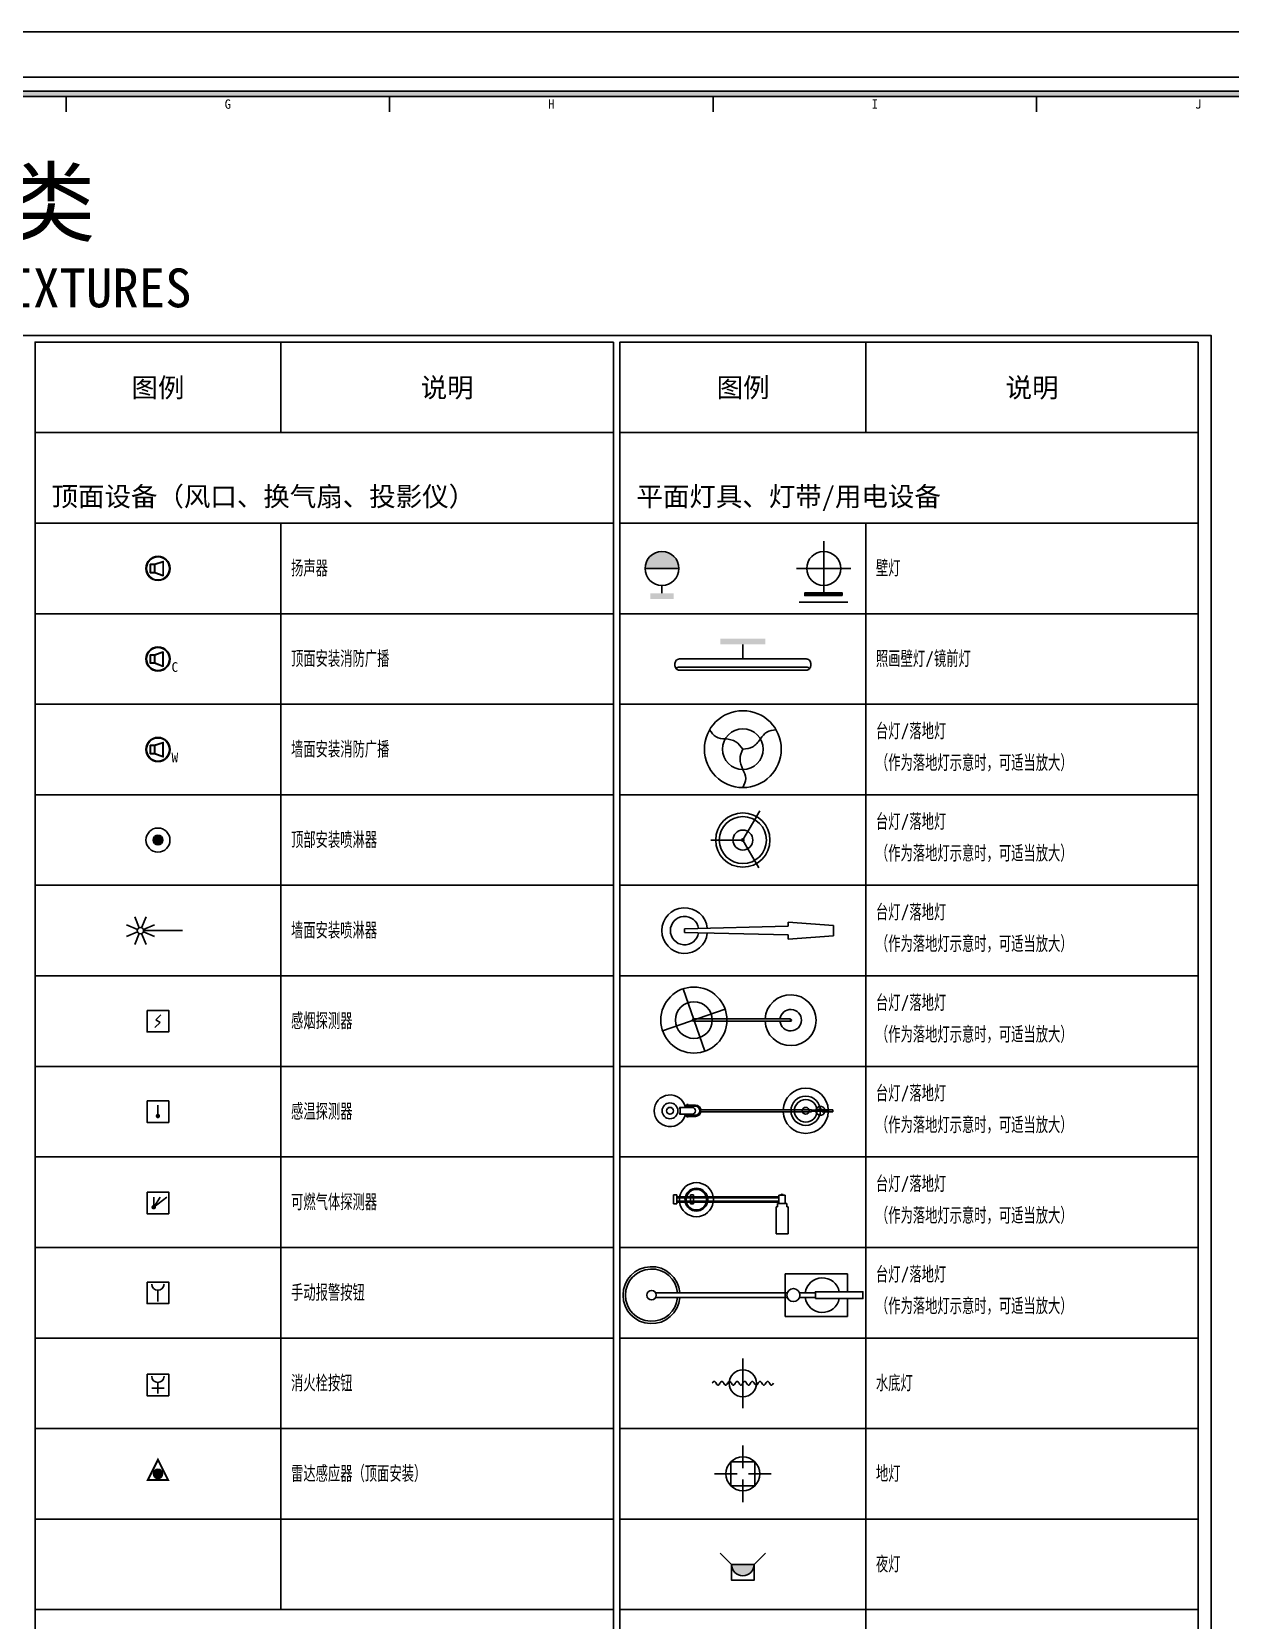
# Model space of a CAD drawing. Header units: millimetres. Extents: x -133666 to 880576, y -269375 to 86941.
# Drawn here: x -102154 to -101968.7, y -112336.5 to -112090.9 of the extents above; entities that cross this region are included whole.
import ezdxf
from ezdxf.enums import TextEntityAlignment as Align

# ---------------------------------------------------------------- set-up
doc = ezdxf.new("R2010")
doc.units = ezdxf.units.MM
doc.header["$LTSCALE"] = 1000
doc.layers.get('0').update_dxf_attribs({"linetype": 'CONTINUOUS'})
for name, color, linetype in [('C-顶面设备（喷淋、烟感、报警）', 7, 'CONTINUOUS'), ('P-平面用电设备', 22, 'CONTINUOUS'), ('P-平面设备(顶面显示)', 22, 'CONTINUOUS'), ('W-图框', 251, 'CONTINUOUS'), ('W-文字', 35, 'CONTINUOUS')]:
    doc.layers.add(name, color=color, linetype=linetype)
doc.styles.add('A2图框$0$ZZ', font='simhei.ttf')
doc.styles.add('WORD-1', font='tssdeng.shx', dxfattribs={"width": 0.7, "bigfont": 'tssdchn.shx'})
doc.styles.add('WORD-2', font='simhei.ttf')
doc.styles.add('WORD-3', font='')
doc.styles.get('WORD-3').set_extended_font_data('SimSun')

# ---------------------------------------------------------------- blocks, each defined once
blk = doc.blocks.new('摇臂台灯')
blk.add_wipeout([(0, 8.5), (458.3, 18.9), (459.7, 37.4), (658.3, 22.5), (661.7, -22.2), (458.3, -37.5), (458.7, -18.9), (0, -8.5), (-0.4, 8.5)])
at = {"ltscale": 3}
for p, q in [((658.3, 22.5), (458.3, 37.5)), ((458.3, 37.5), (458.3, 18.9)), ((658.3, -22.5), (658.3, 22.5)), ((458.3, -18.9), (458.3, -37.5)), ((458.3, -37.5), (658.3, -22.5))]:
    blk.add_line(p, q, dxfattribs=at)
at = {"color": 250}
blk.add_wipeout([(70.8, -71.8), (75.2, -67.2), (79.3, -62.3), (83, -57.2), (86.5, -51.9), (89.6, -46.4), (92.3, -40.7), (94.7, -34.8), (96.7, -28.8), (98.3, -22.6), (99.5, -16.4), (100.3, -10.2), (100.8, -3.8), (100.8, 2.5), (100.5, 8.8), (99.7, 15.1), (98.6, 21.4), (97, 27.5), (95.1, 33.5), (92.8, 39.4), (90.2, 45.2), (87.1, 50.8), (83.8, 56.1), (80.1, 61.3), (76.1, 66.2), (71.8, 70.8), (67.2, 75.2), (62.3, 79.3), (57.2, 83), (51.9, 86.5), (46.4, 89.6), (40.7, 92.3), (34.8, 94.7), (28.8, 96.7), (22.6, 98.3), (16.4, 99.5), (10.2, 100.3), (3.8, 100.8), (-2.5, 100.8), (-8.8, 100.5), (-15.1, 99.7), (-21.4, 98.6), (-27.5, 97), (-33.5, 95.1), (-39.4, 92.8), (-45.2, 90.2), (-50.8, 87.1), (-56.1, 83.8), (-61.3, 80.1), (-66.2, 76.1), (-70.8, 71.8), (-75.2, 67.2), (-79.3, 62.3), (-83, 57.2), (-86.5, 51.9), (-89.6, 46.4), (-92.3, 40.7), (-94.7, 34.8), (-96.7, 28.8), (-98.3, 22.6), (-99.5, 16.4), (-100.3, 10.2), (-100.8, 3.8), (-100.8, -2.5), (-100.5, -8.8), (-99.7, -15.1), (-98.6, -21.4), (-97, -27.5), (-95.1, -33.5), (-92.8, -39.4), (-90.2, -45.2), (-87.1, -50.8), (-83.8, -56.1), (-80.1, -61.3), (-76.1, -66.2), (-71.8, -70.8), (-67.2, -75.2), (-62.3, -79.3), (-57.2, -83), (-51.9, -86.5), (-46.4, -89.6), (-40.7, -92.3), (-34.8, -94.7), (-28.8, -96.7), (-22.6, -98.3), (-16.4, -99.5), (-10.2, -100.3), (-3.8, -100.8), (2.5, -100.8), (8.8, -100.5), (15.1, -99.7), (21.4, -98.6), (27.5, -97), (33.5, -95.1), (39.4, -92.8), (45.2, -90.2), (50.8, -87.1), (56.1, -83.8), (61.3, -80.1), (66.2, -76.1)], dxfattribs=at)
at = {"ltscale": 3}
for p, q in [((458.3, 18.9), (0, 8.5)), ((0, -8.5), (458.3, -18.9))]:
    blk.add_line(p, q, dxfattribs=at)
blk.add_line((0, -8.5), (0, 8.5))
blk.add_arc((0, 0), 100.8, 6.13348, 353.86652, dxfattribs=at)
at = {"color": 251, "ltscale": 3}
blk.add_arc((0, 0), 62.9, 9.06115, 350.93885, dxfattribs=at)
blk = doc.blocks.new('台灯 落地灯')
at = {"color": 250}
blk.add_wipeout([(84.3, -85.4), (89.5, -80), (94.4, -74.2), (98.8, -68.1), (102.9, -61.8), (106.6, -55.2), (109.9, -48.4), (112.7, -41.4), (115.1, -34.2), (117, -27), (118.4, -19.6), (119.4, -12.1), (120, -4.6), (120, 3), (119.6, 10.5), (118.7, 18), (117.3, 25.4), (115.5, 32.7), (113.2, 39.9), (110.5, 47), (107.3, 53.8), (103.7, 60.4), (99.7, 66.8), (95.3, 73), (90.6, 78.8), (85.4, 84.3), (80, 89.5), (74.2, 94.4), (68.1, 98.8), (61.8, 102.9), (55.2, 106.6), (48.4, 109.9), (41.4, 112.7), (34.2, 115.1), (27, 117), (19.6, 118.4), (12.1, 119.4), (4.6, 120), (-3, 120), (-10.5, 119.6), (-18, 118.7), (-25.4, 117.3), (-32.7, 115.5), (-39.9, 113.2), (-47, 110.5), (-53.8, 107.3), (-60.4, 103.7), (-66.8, 99.7), (-73, 95.3), (-78.8, 90.6), (-84.3, 85.4), (-89.5, 80), (-94.4, 74.2), (-98.8, 68.1), (-102.9, 61.8), (-106.6, 55.2), (-109.9, 48.4), (-112.7, 41.4), (-115.1, 34.2), (-117, 27), (-118.4, 19.6), (-119.4, 12.1), (-120, 4.6), (-120, -3), (-119.6, -10.5), (-118.7, -18), (-117.3, -25.4), (-115.5, -32.7), (-113.2, -39.9), (-110.5, -47), (-107.3, -53.8), (-103.7, -60.4), (-99.7, -66.8), (-95.3, -73), (-90.6, -78.8), (-85.4, -84.3), (-80, -89.5), (-74.2, -94.4), (-68.1, -98.8), (-61.8, -102.9), (-55.2, -106.6), (-48.4, -109.9), (-41.4, -112.7), (-34.2, -115.1), (-27, -117), (-19.6, -118.4), (-12.1, -119.4), (-4.6, -120), (3, -120), (10.5, -119.6), (18, -118.7), (25.4, -117.3), (32.7, -115.5), (39.9, -113.2), (47, -110.5), (53.8, -107.3), (60.4, -103.7), (66.8, -99.7), (73, -95.3), (78.8, -90.6)], dxfattribs=at)
at = {"color": 251}
for p, q in [((-4, -6.9), (74.8, 129.6)), ((8, 0), (-141.6, 0)), ((8, 0), (-141.6, 0)), ((-4, 6.9), (70.8, -122.6)), ((-4, 6.9), (70.8, -122.6))]:
    blk.add_line(p, q, dxfattribs=at)
at = {"color": 251, "const_width": 4}
for points in [[(61.7, 106.9), (73.9, 128)], [(-115.4, 0), (-139.8, 0)], [(-115.4, 0), (-139.8, 0)], [(57.7, -100), (69.9, -121.1)], [(57.7, -100), (69.9, -121.1)]]:
    blk.add_lwpolyline(points, dxfattribs=at)
for radius in [120, 44]:
    blk.add_circle((0, 0), radius)
at = {"color": 251}
for radius in [104, 104, 44]:
    blk.add_circle((0, 0), radius, dxfattribs=at)
blk = doc.blocks.new('夜灯')
blk.add_wipeout([(-50, 70), (49.9, 70), (49.9, 0), (-50, 0)])
blk.add_hatch(color=251).paths.add_polyline_path([(50, 70), (-50, 70, 1)])
at = {"color": 251}
for p, q in [((-100, 120), (-50, 70)), ((100, 120), (50, 70))]:
    blk.add_line(p, q, dxfattribs=at)
blk.add_lwpolyline([(-50, 70), (-50, 0), (50, 0), (50, 70)], close=True)
blk.add_arc((0, 70), 50, 180, 0, dxfattribs=at)
blk = doc.blocks.new('地灯')
at = {"color": 250}
blk.add_wipeout([(52.7, -53.4), (55.9, -50), (59, -46.4), (61.8, -42.6), (64.3, -38.6), (66.6, -34.5), (68.6, -30.2), (70.4, -25.9), (71.9, -21.4), (73.1, -16.8), (74, -12.2), (74.6, -7.5), (74.9, -2.8), (75, 1.9), (74.7, 6.6), (74.2, 11.2), (73.3, 15.9), (72.2, 20.4), (70.7, 24.9), (69, 29.3), (67, 33.6), (64.8, 37.8), (62.3, 41.7), (59.6, 45.6), (56.6, 49.2), (53.4, 52.7), (50, 55.9), (46.4, 59), (42.6, 61.8), (38.6, 64.3), (34.5, 66.6), (30.2, 68.6), (25.9, 70.4), (21.4, 71.9), (16.8, 73.1), (12.2, 74), (7.5, 74.6), (2.8, 74.9), (-1.9, 75), (-6.6, 74.7), (-11.2, 74.2), (-15.9, 73.3), (-20.4, 72.2), (-24.9, 70.7), (-29.3, 69), (-33.6, 67), (-37.8, 64.8), (-41.7, 62.3), (-45.6, 59.6), (-49.2, 56.6), (-52.7, 53.4), (-55.9, 50), (-59, 46.4), (-61.8, 42.6), (-64.3, 38.6), (-66.6, 34.5), (-68.6, 30.2), (-70.4, 25.9), (-71.9, 21.4), (-73.1, 16.8), (-74, 12.2), (-74.6, 7.5), (-74.9, 2.8), (-75, -1.9), (-74.7, -6.6), (-74.2, -11.2), (-73.3, -15.9), (-72.2, -20.4), (-70.7, -24.9), (-69, -29.3), (-67, -33.6), (-64.8, -37.8), (-62.3, -41.7), (-59.6, -45.6), (-56.6, -49.2), (-53.4, -52.7), (-50, -55.9), (-46.4, -59), (-42.6, -61.8), (-38.6, -64.3), (-34.5, -66.6), (-30.2, -68.6), (-25.9, -70.4), (-21.4, -71.9), (-16.8, -73.1), (-12.2, -74), (-7.5, -74.6), (-2.8, -74.9), (1.9, -75), (6.6, -74.7), (11.2, -74.2), (15.9, -73.3), (20.4, -72.2), (24.9, -70.7), (29.3, -69), (33.6, -67), (37.8, -64.8), (41.7, -62.3), (45.6, -59.6), (49.2, -56.6)], dxfattribs=at)
at = {"color": 251}
for p, q in [((0, 25), (0, 125)), ((-25, 0), (-125, 0)), ((25, 0), (125, 0)), ((0, -25), (0, -125))]:
    blk.add_line(p, q, dxfattribs=at)
blk.add_lwpolyline([(-53, 53), (53, 53), (53, -53), (-53, -53)], close=True, dxfattribs=at)
blk.add_circle((0, 0), 75)
blk = doc.blocks.new('水底灯')
at = {"color": 250}
blk.add_wipeout([(42.5, -43), (45.1, -40.2), (47.6, -37.3), (49.8, -34.3), (51.9, -31.1), (53.7, -27.8), (55.4, -24.4), (56.8, -20.9), (58, -17.3), (58.9, -13.6), (59.7, -9.9), (60.2, -6.2), (60.4, -2.4), (60.4, 1.4), (60.2, 5.2), (59.8, 9), (59.1, 12.7), (58.2, 16.3), (57, 20), (55.7, 23.5), (54.1, 26.9), (52.3, 30.3), (50.3, 33.5), (48.1, 36.5), (45.7, 39.5), (43.1, 42.3), (40.4, 44.9), (37.4, 47.3), (34.4, 49.5), (31.2, 51.6), (27.9, 53.4), (24.5, 55.1), (21, 56.5), (17.4, 57.7), (13.7, 58.6), (10, 59.4), (6.3, 59.9), (2.5, 60.1), (-1.3, 60.2), (-5.1, 60), (-8.8, 59.5), (-12.6, 58.8), (-16.2, 57.9), (-19.8, 56.8), (-23.4, 55.4), (-26.8, 53.8), (-30.1, 52), (-33.4, 50), (-36.4, 47.8), (-39.4, 45.4), (-42.1, 42.8), (-44.7, 40.1), (-47.2, 37.2), (-49.4, 34.1), (-51.5, 30.9), (-53.3, 27.6), (-55, 24.2), (-56.4, 20.7), (-57.6, 17.1), (-58.5, 13.4), (-59.3, 9.7), (-59.8, 6), (-60, 2.2), (-60.1, -1.6), (-59.8, -5.4), (-59.4, -9.1), (-58.7, -12.8), (-57.8, -16.5), (-56.6, -20.1), (-55.3, -23.7), (-53.7, -27.1), (-51.9, -30.4), (-49.9, -33.6), (-47.7, -36.7), (-45.3, -39.6), (-42.7, -42.4), (-40, -45), (-37.1, -47.5), (-34, -49.7), (-30.8, -51.8), (-27.5, -53.6), (-24.1, -55.2), (-20.6, -56.7), (-17, -57.8), (-13.3, -58.8), (-9.6, -59.5), (-5.9, -60), (-2.1, -60.3), (1.7, -60.3), (5.5, -60.1), (9.2, -59.7), (13, -59), (16.6, -58.1), (20.2, -56.9), (23.8, -55.6), (27.2, -54), (30.5, -52.2), (33.7, -50.2), (36.8, -47.9), (39.8, -45.6)], dxfattribs=at)
at = {"color": 251, "ltscale": 2}
for p, q in [((0, 0), (0, 110.5)), ((0, 61.9), (0, 0)), ((0, 0), (0, -110.5))]:
    blk.add_line(p, q, dxfattribs=at)
blk.add_ellipse((0, 0), major_axis=(0, 60.3), ratio=1, start_param=4.712383, end_param=10.995568)
at = {"color": 251}
blk.add_open_spline([(-135.5, 0), (-132.7, 4.2), (-127, 12.7), (-118.5, 0), (-110.1, -12.7), (-101.6, 0), (-93.1, 12.7), (-84.7, 0), (-76.2, -12.7), (-67.7, 0), (-59.3, 12.7), (-50.8, 0), (-42.3, -12.7), (-33.9, 0), (-25.4, 12.7), (-16.9, 0), (-8.5, -12.7), (0, 0), (8.5, 12.7), (16.9, 0), (25.4, -12.7), (33.9, 0), (42.3, 12.7), (50.8, 0), (59.3, -12.7), (67.7, 0), (76.2, 12.7), (84.7, 0), (93.1, -12.7), (101.6, 0), (110.1, 12.7), (118.5, 0), (127, -12.7), (132.7, -4.2), (135.5, 0)], degree=3, dxfattribs=at)
blk = doc.blocks.new('*U198')
at = {"color": 250}
blk.add_wipeout([(0.7, 81.6), (3.9, 85), (6.9, 88.6), (9.7, 92.4), (12.3, 96.4), (14.6, 100.5), (16.6, 104.8), (18.4, 109.1), (19.9, 113.6), (21.1, 118.2), (22, 122.8), (22.6, 127.5), (22.9, 132.2), (23, 136.9), (22.7, 141.6), (22.1, 146.2), (21.3, 150.9), (20.1, 155.4), (18.7, 159.9), (17, 164.3), (15, 168.6), (12.8, 172.8), (10.3, 176.7), (7.5, 180.6), (4.6, 184.2), (1.4, 187.7), (-2.1, 190.9), (-5.7, 194), (-9.5, 196.8), (-13.4, 199.3), (-17.5, 201.6), (-21.8, 203.6), (-26.2, 205.4), (-30.6, 206.9), (-35.2, 208.1), (-39.8, 209), (-44.5, 209.6), (-49.2, 209.9), (-53.9, 210), (-58.6, 209.7), (-63.3, 209.2), (-67.9, 208.3), (-72.5, 207.2), (-77, 205.7), (-81.4, 204), (-85.6, 202), (-89.8, 199.8), (-93.8, 197.3), (-97.6, 194.6), (-101.3, 191.6), (-104.7, 188.4), (-108, 185), (-111, 181.4), (-113.8, 177.6), (-116.3, 173.6), (-118.6, 169.5), (-120.7, 165.2), (-122.4, 160.9), (-123.9, 156.4), (-125.1, 151.8), (-126, 147.2), (-126.6, 142.5), (-127, 137.8), (-127, 133.1), (-126.7, 128.4), (-126.2, 123.8), (-125.3, 119.1), (-124.2, 114.6), (-122.8, 110.1), (-121.1, 105.7), (-119.1, 101.4), (-116.8, 97.2), (-114.3, 93.3), (-111.6, 89.4), (-108.6, 85.8), (-105.4, 82.3), (-102, 79.1), (-98.4, 76), (-94.6, 73.2), (-90.6, 70.7), (-86.5, 68.4), (-82.3, 66.4), (-77.9, 64.6), (-73.4, 63.1), (-68.9, 61.9), (-64.2, 61), (-59.6, 60.4), (-54.9, 60.1), (-50.2, 60), (-45.5, 60.3), (-40.8, 60.8), (-36.1, 61.7), (-31.6, 62.8), (-27.1, 64.3), (-22.7, 66), (-18.4, 68), (-14.3, 70.2), (-10.3, 72.7), (-6.4, 75.4), (-2.8, 78.4)], dxfattribs=at)
blk.add_hatch(color=251).paths.add_polyline_path([(23, 135, 0.414214), (-52, 210, 0.414214), (-127, 135)])
at = {"color": 251}
blk.add_line((23, 135), (-127, 135), dxfattribs=at)
blk.add_circle((-52, 135), 75)
for points in [[(0, 25), (-104.1, 25), (0, 0), (-104.1, 0)], [(-55.8, 60), (-55.8, 25), (-48.3, 60), (-48.3, 25)]]:
    blk.add_trace(points, dxfattribs=at)
blk = doc.blocks.new('*U199')
for p, q in [((-201.7, 244.1), (-201.7, 29.1)), ((-171.9, 135), (-171.9, 217)), ((-171.9, 135), (-171.9, 53))]:
    blk.add_line(p, q)
blk.add_lwpolyline([(-171.9, 53), (-171.9, 53), (-171.9, 217), (-171.9, 217)], close=True)
at = {"color": 250}
blk.add_wipeout([(0.7, 81.6), (3.9, 85), (7, 88.6), (9.8, 92.4), (12.3, 96.4), (14.6, 100.5), (16.6, 104.8), (18.4, 109.1), (19.9, 113.6), (21.1, 118.2), (22, 122.8), (22.6, 127.5), (23, 132.2), (23, 136.9), (22.7, 141.6), (22.2, 146.2), (21.3, 150.9), (20.2, 155.4), (18.7, 159.9), (17, 164.3), (15.1, 168.6), (12.8, 172.8), (10.3, 176.7), (7.6, 180.6), (4.6, 184.2), (1.4, 187.7), (-2, 190.9), (-5.6, 194), (-9.4, 196.8), (-13.4, 199.3), (-17.5, 201.6), (-21.8, 203.6), (-26.1, 205.4), (-30.6, 206.9), (-35.1, 208.1), (-39.8, 209), (-44.4, 209.6), (-49.1, 209.9), (-53.9, 210), (-58.6, 209.7), (-63.2, 209.2), (-67.9, 208.3), (-72.4, 207.2), (-76.9, 205.7), (-81.3, 204), (-85.6, 202), (-89.7, 199.8), (-93.7, 197.3), (-97.6, 194.6), (-101.2, 191.6), (-104.7, 188.4), (-107.9, 185), (-110.9, 181.4), (-113.7, 177.6), (-116.3, 173.6), (-118.6, 169.5), (-120.6, 165.2), (-122.4, 160.9), (-123.9, 156.4), (-125.1, 151.8), (-126, 147.2), (-126.6, 142.5), (-126.9, 137.8), (-127, 133.1), (-126.7, 128.4), (-126.1, 123.8), (-125.3, 119.1), (-124.1, 114.6), (-122.7, 110.1), (-121, 105.7), (-119, 101.4), (-116.8, 97.2), (-114.3, 93.3), (-111.6, 89.4), (-108.6, 85.8), (-105.4, 82.3), (-102, 79.1), (-98.3, 76), (-94.6, 73.2), (-90.6, 70.7), (-86.5, 68.4), (-82.2, 66.4), (-77.9, 64.6), (-73.4, 63.1), (-68.8, 61.9), (-64.2, 61), (-59.5, 60.4), (-54.8, 60.1), (-50.1, 60), (-45.4, 60.3), (-40.7, 60.8), (-36.1, 61.7), (-31.5, 62.8), (-27, 64.3), (-22.7, 66), (-18.4, 68), (-14.2, 70.2), (-10.2, 72.7), (-6.4, 75.4), (-2.8, 78.4)], dxfattribs=at)
for points in [[(-160.4, 135), (-171.9, 135), (-171.9, 219.2), (-160.4, 219.2)], [(-160.4, 53), (-171.9, 53), (-171.9, 135), (-160.4, 135)]]:
    blk.add_hatch(color=256).paths.add_polyline_path(points)
at = {"color": 251}
for q in [(-52, 255), (-171.9, 135), (67.8, 135), (-52, 15)]:
    blk.add_line((-52, 135), q, dxfattribs=at)
blk.add_lwpolyline([(-171.9, 53), (-160.4, 53), (-160.4, 219.2), (-171.9, 219.2)], close=True)
blk.add_circle((-52, 135), 75)
blk = doc.blocks.new('*U200')
at = {"color": 251}
blk.add_trace([(48, 260.9), (-152, 260.9), (48, 235.9), (-152, 235.9)], dxfattribs=at)
blk.add_wipeout([(-332, 170.9), (-337.2, 170.2), (-343, 167.6), (-346.2, 165), (-349.5, 160.5), (-350.7, 158.2), (-351.2, 156.5), (-351.8, 154.1), (-352, 152.1), (-351.7, 137.5), (-350.1, 132.2), (-349.5, 131.1), (-347.3, 127.9), (-346.2, 126.7), (-343.9, 124.8), (-342.4, 123.8), (-340.5, 122.8), (-338.4, 121.9), (-335.2, 121.1), (-333.1, 120.9), (228, 120.9), (232.2, 121.3), (236.1, 122.6), (242.1, 126.7), (243.2, 127.9), (245.8, 131.9), (247.1, 135.1), (248, 140.9), (248, 150.9), (247.6, 154.9), (245.6, 160.3), (242.1, 165), (239.1, 167.5), (236.8, 168.8), (232.3, 170.4), (228, 170.9)])
blk.add_lwpolyline([(-332, 120.9), (228, 120.9, 0.414214), (248, 140.9), (248, 150.9, 0.414214), (228, 170.9), (-332, 170.9, 0.414214), (-352, 150.9), (-352, 140.9, 0.414214)], format="xyb", close=True)
blk.add_lwpolyline([(243.2, 127.9, 0.220257), (228, 135), (-332, 135, 0.220257), (-347.3, 127.9, 0.220257)], format="xyb", dxfattribs=at)
blk.add_trace([(-55.8, 235.9), (-55.8, 170.9), (-48.3, 235.9), (-48.3, 170.9)], dxfattribs=at)
blk = doc.blocks.new('顶部安装喷淋器')
h = blk.add_hatch(color=251)
edge = h.paths.add_edge_path()
edge.add_ellipse((0, 0), major_axis=(-0.1, 22.3), ratio=1, start_angle=89.86152, end_angle=269.86152)
edge.add_ellipse((0, 0), major_axis=(-0.1, 22.3), ratio=1, start_angle=269.86152, end_angle=449.86152)
blk.add_ellipse((0, 0), major_axis=(0, 55.7), ratio=1, start_param=-1.570637775688192, end_param=4.712547531491394)
at = {"color": 251}
blk.add_ellipse((0, 0), major_axis=(0, 22.3), ratio=1, start_param=4.711579354875467, end_param=10.99476466205505, dxfattribs=at)
blk = doc.blocks.new('感烟探测器')
at = {"color": 251, "linetype": 'Continuous'}
for p, q in [((-89, -111), (-56, -78)), ((-51, -29), (-84, -62))]:
    blk.add_line(p, q, dxfattribs=at)
at = {"color": 251}
blk.add_line((-84, -62), (-56, -78), dxfattribs=at)
blk.add_lwpolyline([(-140, 0), (0, 0), (0, -140), (-140, -140)], close=True)
blk = doc.blocks.new('感温探测器')
at = {"color": 251, "linetype": 'Continuous'}
blk.add_line((-70, 27), (-70, 113), dxfattribs=at)
blk.add_lwpolyline([(-140, 140), (0, 140), (0, 0), (-140, 0)], close=True)
at = {"color": 251, "const_width": 14.5}
blk.add_lwpolyline([(-77, 42, 1), (-63, 42, 1)], format="xyb", close=True, dxfattribs=at)
blk = doc.blocks.new('可燃气体探测器')
at = {"color": 251}
for p in [(-13, 107), (-97, 107), (-55, 107)]:
    blk.add_line(p, (-97, 42), dxfattribs=at)
blk.add_lwpolyline([(-140, 140), (0, 140), (0, 0), (-140, 0)], close=True)
at = {"color": 251, "const_width": 14.5}
blk.add_lwpolyline([(-105, 42, 1), (-90, 42, 1)], format="xyb", close=True, dxfattribs=at)
blk = doc.blocks.new('手动报警按钮')
at = {"color": 251}
for q in [(-70, 86), (-70, 14)]:
    blk.add_line((-70, 70), q, dxfattribs=at)
blk.add_lwpolyline([(-140, 140), (0, 140), (0, 0), (-140, 0)], close=True)
blk.add_arc((-70, 126), 40, 180, 0, dxfattribs=at)
blk = doc.blocks.new('消火栓按钮')
at = {"color": 251}
for p, q in [((-110, 50), (-30, 50)), ((-70, 86), (-70, 14))]:
    blk.add_line(p, q, dxfattribs=at)
blk.add_lwpolyline([(-140, 140), (0, 140), (0, 0), (-140, 0)], close=True)
blk.add_arc((-70, 126), 40, 180, 0, dxfattribs=at)
blk = doc.blocks.new('*U229')
h = blk.add_hatch()
h.set_pattern_fill('ANSI31', color=256, scale=0.738007, style=0)
h.set_pattern_definition([(45, (-45, -45), (-0.06523125, 0.06523125), [])])
edge = h.paths.add_edge_path()
edge.add_arc((0, 0), 45, 0, 360)
at = {"const_width": 20}
blk.add_lwpolyline([(0, 139), (-100, -61), (100, -61), (0, 139)], dxfattribs=at)
blk.add_circle((0, 0), 45)
blk = doc.blocks.new('墙面安装喷淋器')
at = {"linetype": 'Continuous'}
for p, q in [((-208.5, 5.6), (-259.5, 26.8)), ((-200.6, 13.6), (-221.7, 64.6)), ((-189.3, 13.6), (-168.1, 64.6)), ((-130.3, 26.8), (-181.3, 5.6)), ((-180.1, 0), (0, 0)), ((-208.5, -5.6), (-259.5, -26.8)), ((-221.7, -64.6), (-200.6, -13.6)), ((-168.1, -64.6), (-189.3, -13.6)), ((-130.3, -26.8), (-181.3, -5.6))]:
    blk.add_line(p, q, dxfattribs=at)
at = {"linetype": 'Continuous', "extrusion": (0, 0, -1)}
blk.add_ellipse((-194.9, 0), major_axis=(-10.4, 10.4), ratio=1, start_param=5.497787, end_param=11.780972, dxfattribs=at)
blk = doc.blocks.new('台灯1')
at = {"color": 251, "ltscale": 0.4}
for p, q in [((47.3, 293.2), (-48.7, 569.5)), ((-138.8, 383.3), (137.4, 479.3)), ((-9.2, 428.4), (9.2, 434.8)), ((2.6, 422.1), (-3.8, 440.6))]:
    blk.add_line(p, q, dxfattribs=at)
at = {"ltscale": 0.4}
for p, q in [((-5.4, 429.7), (-5.4, 0.2)), ((4.1, 433), (4.1, 3.5))]:
    blk.add_line(p, q, dxfattribs=at)
at = {"color": 251, "ltscale": 0.4}
blk.add_lwpolyline([(0, 0, -1), (-1.6, 4.7, -1)], format="xyb", close=True, dxfattribs=at)
at = {"ltscale": 0.4}
blk.add_circle((-0.7, 431.3), 146.2, dxfattribs=at)
at = {"color": 251, "ltscale": 0.4}
blk.add_circle((-0.7, 431.3), 81.2, dxfattribs=at)
blk.add_circle((-0.6, 431.4), 5.26)
at = {"ltscale": 0.4}
blk.add_arc((-1.2, 3.4), 112.5, 92.10938, 87.29728, dxfattribs=at)
at = {"color": 251, "ltscale": 0.4}
blk.add_arc((-1.2, 3.4), 47.5, 94.99971, 83.58965, dxfattribs=at)
blk = doc.blocks.new('台灯2')
for p, q in [((625, 4), (137.1, 4)), ((625, -4), (625, 4)), ((700, 2), (625, 2)), ((673, 7), (657, 7)), ((657, 4), (657, 7)), ((657, 4), (673, 4)), ((660, 2), (660, 4)), ((670, 2), (670, 4)), ((673, 4), (673, 7)), ((719.9, 4), (673, 4)), ((673, 4), (673, 2)), ((700, -2), (700, 2)), ((719.9, -4), (719.9, 4)), ((625, -4), (137.1, -4)), ((700, -2), (625, -2)), ((673, -2), (673, -4)), ((719.9, -4), (673, -4))]:
    blk.add_line(p, q)
for points in [[(97.4, -15), (42.4, -15, 0.171573), (42.4, 15), (97.4, 15, -1), (97.4, -15, 1)], [(112.4, -25), (72.4, -25), (72.4, -20), (112.4, -20, 1), (112.4, 20), (72.4, 20), (72.4, 25), (112.4, 25, -1), (112.4, -25, 1)]]:
    blk.add_lwpolyline(points, format="xyb")
for points in [[(79.9, 25), (79.9, 27.5), (74.9, 27.5), (74.9, 25)], [(74.9, 15), (74.9, 20)], [(79.9, 15), (79.9, 20)], [(74.9, -15), (74.9, -20)], [(74.9, -25), (74.9, -27.5), (79.9, -27.5), (79.9, -25)], [(79.9, -15), (79.9, -20)]]:
    blk.add_lwpolyline(points)
at = {"color": 251}
for radius in [35, 15]:
    blk.add_circle((0, 0), radius, dxfattribs=at)
for radius in [65, 15]:
    blk.add_circle((600, 0), radius)
at = {"color": 8, "ltscale": 10}
blk.add_circle((600, 0), 50, dxfattribs=at)
for centre, radius, start, end in [((600, 0), 100, 2.29244, 177.70756), ((0, 0), 70, 12.37363, 347.62637), ((665, 0), 20, 11.53696, 348.46304), ((600, 0), 100, 182.29244, 357.70756)]:
    blk.add_arc(centre, radius, start, end)
blk = doc.blocks.new('台灯4')
for p, q in [((592.2, 81.3, 0), (537.1, 262.3, 0)), ((622.3, 200.3, 0), (690.1, 220.9, 0)), ((690.1, 220.9, 0), (696.2, 200.8, 0)), ((14.4, 15.4, 0), (464.8, 152.4, 0)), ((20.5, -4.7, 0), (522, 147.8, 0)), ((464.8, 152.4, 0), (571.3, 184.8, 0)), ((522, 147.8, 0), (577.4, 164.7, 0)), ((628.4, 180.2, 0), (696.2, 200.8, 0))]:
    blk.add_line(p, q)
at = {"elevation": 0}
for points in [[(537.1, 262.3), (800.7, 342.4)], [(823.8, 266.5), (800.7, 342.4)], [(832.6, 237.5), (855.8, 161.5)], [(592.2, 81.3), (855.8, 161.5)]]:
    blk.add_lwpolyline(points, dxfattribs=at)
blk.add_lwpolyline([(697.5, 196.4), (898.4, 257.5), (889.6, 286.5), (688.7, 225.4)], close=True, dxfattribs=at)
at = {"color": 251}
for centre, radius in [((599.8, 182.5, 0), 28.7), ((0, 0), 21.1)]:
    blk.add_circle(centre, radius, dxfattribs=at)
for centre, radius, start, end in [((722.2, 219.7, 0), 76.5, 28.33738, 189.03161), ((722.2, 219.7, 0), 76.5, 204.8112, 5.50543), ((0, 0), 115.5, 22.13731, 11.7055)]:
    blk.add_arc(centre, radius, start, end, dxfattribs=at)
blk.add_arc((0, 0), 126, 22.13731, 11.7055)
blk = doc.blocks.new('台灯3')
for p, q in [((-51.9, 88.9), (-81.7, 62)), ((-72.4, 51.7), (-42.6, 78.6)), ((-42.6, 78.6), (-51.9, 88.9)), ((-51.8, 70.3), (251, -264.1)), ((-48.5, 73.3), (254.3, -261.1)), ((-81.7, 62), (-72.4, 51.7)), ((-66.6, 57), (236.2, -277.5)), ((-63.2, 60), (239.6, -274.5)), ((227.8, -277.5), (216.8, -287.5)), ((255.5, -308.1), (227.8, -277.5)), ((259.6, -256.7), (231.8, -281.9)), ((251, -303.1), (278.8, -277.9)), ((278.8, -277.9), (259.6, -256.7)), ((268.8, -261.5), (266.1, -263.9)), ((266.1, -263.9), (272.6, -271)), ((275.2, -268.6), (268.8, -261.5)), ((272.6, -271), (275.2, -268.6)), ((124.9, -362.5), (212.7, -283)), ((248.3, -322.2), (160.4, -401.7)), ((212.7, -283), (216.8, -287.5)), ((231.8, -281.9), (251, -303.1)), ((244.5, -318.1), (255.5, -308.1)), ((244.5, -318.1), (248.3, -322.2)), ((160.4, -401.7), (124.9, -362.5))]:
    blk.add_line(p, q)
at = {"color": 251}
for p, q in [((-25.9, 12), (-31.7, 6.7)), ((-31.7, 6.7), (-22.4, -3.5)), ((-11.1, 25.4), (-22.5, 15.1)), ((-22.4, -3.5), (-16.6, 1.8)), ((-13.2, 4.8), (-1.8, 15.1)), ((-1.9, 33.7), (-7.8, 28.4)), ((7.4, 23.4), (-1.9, 33.7)), ((1.5, 18.1), (7.4, 23.4))]:
    blk.add_line(p, q, dxfattribs=at)
for start, end in [(322.32456, 121.99034), (140.63808, 303.67682), (125.45571, 137.18624), (307.12867, 318.85919)]:
    blk.add_arc((0, 0), 75.4, start, end)
for radius, start, end in [(50.4, 144.90726, 299.40764), (45.4, 146.34073, 297.97418), (50.4, 122.09967, 139.69502), (45.4, 120.97731, 140.53166), (50.4, 327.47445, 116.84045), (45.4, 329.21195, 115.10296), (45.4, 303.78325, 323.3376), (50.4, 304.61988, 322.21523)]:
    blk.add_arc((0, 0), radius, start, end, dxfattribs=at)
blk = doc.blocks.new('台灯 落地灯2')
at = {"color": 0, "linetype": 'Continuous'}
blk.add_circle((0, 0), 170, dxfattribs=at)
at = {"color": 251, "linetype": 'Continuous'}
blk.add_circle((0, 0), 90, dxfattribs=at)
at = {"color": 251}
for points in [[(0, 0), (-31.2, 32.5), (-77.9, 45), (-118.4, 53.8), (-147.2, 85)], [(0, 0), (43.7, 10.7), (77.9, 45), (105.7, 75.6), (147.2, 85)], [(0, 0), (-12.5, -43.2), (0, -90), (12.6, -129.4), (0, -170)]]:
    blk.add_spline(points, degree=3, dxfattribs=at)
blk = doc.blocks.new('A2 图框')
at = {"layer": 'W-图框', "ltscale": 0.5}
h = blk.add_hatch(color=161, dxfattribs=at)
h.paths.add_polyline_path([(-562, 403), (-3, 403), (-3, 3), (-562, 3)], flags=16)
h.paths.add_polyline_path([(-562.8, 403.8), (-2.2, 403.8), (-2.2, 2.2), (-562.8, 2.2)])
at = {"layer": 'W-图框', "color": 7}
for p, q in [((-261.9, 400.6), (-261.9, 403)), ((-211.9, 400.6), (-211.9, 403)), ((-161.9, 400.6), (-161.9, 403)), ((-111.9, 400.6), (-111.9, 403))]:
    blk.add_line(p, q, dxfattribs=at)
at = {"layer": 'W-图框', "color": 251, "ltscale": 0.01}
for points in [[(-587, 413), (7, 413), (7, -7), (-587, -7)], [(-580, 406), (0, 406), (0, 0), (-580, 0)]]:
    blk.add_lwpolyline(points, close=True, dxfattribs=at)
at = {"layer": 'W-图框', "color": 161, "ltscale": 0.5}
for points in [[(-562.8, 403.8), (-2.2, 403.8), (-2.2, 2.2), (-562.8, 2.2)], [(-562, 403), (-3, 403), (-3, 3), (-562, 3)]]:
    blk.add_lwpolyline(points, close=True, dxfattribs=at)
at = {"layer": 'W-图框', "color": 161, "linetype": 'ByBlock'}
blk.add_lwpolyline([(-562, 403), (-562, 3), (-61, 3), (-61, 403)], close=True, dxfattribs=at)
at = {"layer": 'W-图框', "lineweight": 0, "ltscale": 150, "style": 'A2图框$0$ZZ'}
for s, p in [('G', (-236.9, 401.82)), ('H', (-186.9, 401.82)), ('I', (-136.9, 401.82)), ('J', (-86.9, 401.82))]:
    blk.add_text(s, height=1.45, dxfattribs=at).set_placement(p, align=Align.MIDDLE)
at = {"layer": 'W-图框', "color": 35, "lineweight": 0, "style": 'WORD-3', "width": 0.65}
blk.add_attdef('建设单位', text='', height=3, dxfattribs=at).set_placement((-32, 300.49), align=Align.MIDDLE)
at = {"layer": 'W-图框', "color": 35, "ltscale": 1000, "style": 'WORD-2'}
for tag, height, width, p in [('项目名称英文翻译', 3.5, 0.8, (-21.14, 246.28)), ('项目名称', 7, 0.7, (-41.38, 246.28)), ('项目名称', 7, 0.7, (-30.73, 246.28))]:
    blk.add_attdef(tag, text='', height=height, rotation=90, dxfattribs=dict(at, width=width)).set_placement(p, align=Align.MIDDLE)
at = {"layer": 'W-图框', "color": 35, "lineweight": 0, "style": 'WORD-2'}
for tag, p in [('2013.01.01', (-41.46, 176)), ('2013.03.01', (-13.42, 176)), ('2013.05.01', (-41.46, 169)), ('2013.06.01', (-13.42, 169)), ('2013.08.01', (-41.46, 162)), ('2013.09.01', (-13.42, 162)), ('2013.09.01', (-32, 113))]:
    blk.add_attdef(tag, text='', height=1.8, dxfattribs=at).set_placement(p, align=Align.MIDDLE)
at = {"layer": 'W-图框', "color": 35, "ltscale": 1000, "style": 'WORD-2', "width": 0.78}
blk.add_attdef('FS2011000', text='', height=3.5, dxfattribs=at).set_placement((-32, 11.45), align=Align.MIDDLE)
blk = doc.blocks.new('消防广播')
at = {"color": 251}
for points in [[(-47.6, 25.9), (-20.6, 25.9), (32.3, 43.8), (32.3, -45.6), (-20.6, -26.4), (-47.6, -26.4)], [(-46.1, 24.4), (-20.3, 24.4), (30.8, 41.7), (30.8, -43.5), (-20.3, -24.9), (-46.1, -24.9)]]:
    blk.add_lwpolyline(points, close=True, dxfattribs=at)
for points in [[(-21.8, 24.4), (-21.8, -24.9)], [(-20.3, 24.4), (-20.3, -24.9)]]:
    blk.add_lwpolyline(points, dxfattribs=at)
blk.add_circle((0, 0), 75)
blk.add_circle((0, 0), 71.2, dxfattribs=at)
at = {"style": 'WORD-2'}
blk.add_attdef('C', (83.9, -79.9), '', height=60, dxfattribs=at)

msp = doc.modelspace()

# ---------------------------------------------------------------- linework, layer by layer
at = {"layer": 'W-图框', "color": 146, "linetype": 'ByBlock'}
for p, q in [((-102115.45, -112152.85), (-102115.45, -112138.85)), ((-102025.05, -112152.85), (-102025.05, -112138.85)), ((-102153.45, -112152.85), (-102064.05, -112152.85)), ((-102063.05, -112152.85), (-101973.65, -112152.85)), ((-102153.45, -112166.85), (-102064.05, -112166.85)), ((-102115.45, -112334.85), (-102115.45, -112166.85)), ((-102063.05, -112166.85), (-101973.65, -112166.85)), ((-102025.05, -112376.85), (-102025.05, -112166.85)), ((-102153.45, -112334.85), (-102064.05, -112334.85))]:
    msp.add_line(p, q, dxfattribs=at)
at = {"layer": 'W-图框', "color": 251, "linetype": 'ByBlock'}
for p, q in [((-102153.45, -112180.85), (-102064.05, -112180.85)), ((-102063.05, -112180.85), (-101973.65, -112180.85)), ((-102153.45, -112194.85), (-102064.05, -112194.85)), ((-102063.05, -112194.85), (-101973.65, -112194.85)), ((-102153.45, -112208.85), (-102064.05, -112208.85)), ((-102063.05, -112208.85), (-101973.65, -112208.85)), ((-102153.45, -112222.85), (-102064.05, -112222.85)), ((-102063.05, -112222.85), (-101973.65, -112222.85)), ((-102153.45, -112236.85), (-102064.05, -112236.85)), ((-102063.05, -112236.85), (-101973.65, -112236.85)), ((-102153.45, -112250.85), (-102064.05, -112250.85)), ((-102063.05, -112250.85), (-101973.65, -112250.85)), ((-102153.45, -112264.85), (-102064.05, -112264.85)), ((-102063.05, -112264.85), (-101973.65, -112264.85)), ((-102153.45, -112278.85), (-102064.05, -112278.85)), ((-102063.05, -112278.85), (-101973.65, -112278.85)), ((-102153.45, -112292.85), (-102064.05, -112292.85)), ((-102063.05, -112292.85), (-101973.65, -112292.85)), ((-102153.45, -112306.85), (-102064.05, -112306.85)), ((-102063.05, -112306.85), (-101973.65, -112306.85)), ((-102153.45, -112320.85), (-102064.05, -112320.85)), ((-102063.05, -112320.85), (-101973.65, -112320.85)), ((-102063.05, -112334.85), (-101973.65, -112334.85))]:
    msp.add_line(p, q, dxfattribs=at)
at = {"layer": 'W-图框', "color": 44, "ltscale": 20}
msp.add_lwpolyline([(-102425.65, -112137.85), (-101971.65, -112137.85), (-101971.65, -112489.85), (-102425.65, -112489.85)], close=True, dxfattribs=at)
at = {"layer": 'W-图框', "color": 146}
for points in [[(-102064.05, -112138.85), (-102153.45, -112138.85), (-102153.45, -112488.85), (-102064.05, -112488.85)], [(-101973.65, -112138.85), (-102063.05, -112138.85), (-102063.05, -112488.85), (-101973.65, -112488.85)]]:
    msp.add_lwpolyline(points, close=True, dxfattribs=at)

# ---------------------------------------------------------------- block references
at = {"layer": 'C-顶面设备（喷淋、烟感、报警）', "color": 251}
for name, p, xscale, yscale, zscale in [('消防广播', (-102134.44, -112173.85, 1148.87), 0.02499999999417923, 0.02499999999417923, 0.02499999999417923), ('顶部安装喷淋器', (-102134.45, -112215.85), 0.03333333334012423, 0.03333333334012423, 0.03333333334012423), ('墙面安装喷淋器', (-102130.66, -112229.85), 0.03333333334012423, 0.03333333334012423, 0.03333333334012423), ('感烟探测器', (-102132.79, -112242.18), 0.02380952381645329, 0.02380952381645329, 0.02380952381645329), ('感温探测器', (-102132.79, -112259.52), 0.02380952381645329, 0.02380952381645329, 0.02380952381645329), ('可燃气体探测器', (-102132.79, -112273.62), 0.02380952381645329, 0.02380952381645329, 0.02380952381645329), ('手动报警按钮', (-102132.79, -112287.52), 0.02380952381645329, 0.02380952381645329, 0.02380952381645329), ('消火栓按钮', (-102132.79, -112301.77), 0.02380952381645329, 0.02380952381645329, 0.02380952381645329), ('*U229', (-102134.45, -112313.85), 0.0156250020081643, 0.0156250020081643, 0.0156250020081643)]:
    msp.add_blockref(name, p, dxfattribs=dict(at, xscale=xscale, yscale=yscale, zscale=zscale))
at = {"layer": 'C-顶面设备（喷淋、烟感、报警）', "color": 251, "xscale": 0.02499999999417923, "yscale": 0.02499999999417923, "zscale": 0.02499999999417923}
for p, values in [((-102134.45, -112187.85), {'C': 'C'}), ((-102134.45, -112201.85), {'C': 'W'})]:
    msp.add_blockref('消防广播', p, dxfattribs=at).add_auto_attribs(values)
at = {"layer": 'P-平面设备(顶面显示)', "xscale": 0.03496499999891967, "yscale": 0.03496499999891967, "zscale": 0.03496499999891967}
for name, p in [('台灯 落地灯2', (-102044.05, -112201.79)), ('台灯2', (-102055.31, -112257.71))]:
    msp.add_blockref(name, p, dxfattribs=at)
at = {"layer": 'P-平面设备(顶面显示)'}
for name, p, xscale, yscale, zscale, rotation in [('台灯1', (-102036.54, -112243.66), 0.03496499999891967, 0.03496499999891967, 0.03496499999891967, 90), ('台灯3', (-102051.23, -112271.46), 0.03496500000428215, 0.03496500000428215, 0.03496500000428215, 47.84254828419223)]:
    msp.add_blockref(name, p, dxfattribs=dict(at, xscale=xscale, yscale=yscale, zscale=zscale, rotation=rotation))

# ---------------------------------------------------------------- texts
at = {"layer": 'W-文字', "color": 2, "lineweight": 0, "ltscale": 1000, "style": 'WORD-2'}
for s, height, p in [('图例说明--灯具类', 10, (-102198.65, -112122.26)), (' INTROUDUCTIONS--LIGHTING FIXTURES', 6, (-102198.65, -112133.47))]:
    msp.add_text(s, height=height, dxfattribs=at).set_placement(p, align=Align.CENTER)
at = {"layer": 'W-文字', "color": 2, "ltscale": 1000, "style": 'WORD-2'}
for s, p in [('图例', (-102134.45, -112145.85)), ('说明', (-102089.75, -112145.85)), ('图例', (-102044.01, -112145.83)), ('说明', (-101999.35, -112145.85))]:
    msp.add_text(s, height=3, dxfattribs=at).set_placement(p, align=Align.MIDDLE)
for s, p in [('顶面设备（风口、换气扇、投影仪）', (-102150.9, -112164.22)), ('平面灯具、灯带/用电设备', (-102060.5, -112164.22))]:
    msp.add_text(s, height=3, dxfattribs=at).set_placement(p)
at = {"layer": 'W-文字', "color": 35, "linetype": 'ByBlock', "lineweight": 0, "ltscale": 0.01, "style": 'WORD-1', "width": 0.8}
for s, p in [('扬声器', (-102113.88, -112173.85, -95.29)), ('壁灯', (-102023.48, -112173.85, -95.29)), ('顶面安装消防广播', (-102113.88, -112187.85, -95.29)), ('照画壁灯/镜前灯', (-102023.48, -112187.85, -95.29)), ('台灯/落地灯', (-102023.48, -112199.04, -95.29)), ('墙面安装消防广播', (-102113.88, -112201.85, -95.29)), ('（作为落地灯示意时，可适当放大）', (-102023.48, -112203.93, -95.29)), ('台灯/落地灯', (-102023.48, -112213.04, -95.29)), ('顶部安装喷淋器', (-102113.88, -112215.85, -95.29)), ('（作为落地灯示意时，可适当放大）', (-102023.48, -112217.93, -95.29)), ('台灯/落地灯', (-102023.48, -112227.04, -95.29)), ('墙面安装喷淋器', (-102113.88, -112229.85, -95.29)), ('（作为落地灯示意时，可适当放大）', (-102023.48, -112231.93, -95.29)), ('台灯/落地灯', (-102023.48, -112241.04, -95.29)), ('感烟探测器', (-102113.88, -112243.85, -95.29)), ('（作为落地灯示意时，可适当放大）', (-102023.48, -112245.93, -95.29)), ('台灯/落地灯', (-102023.48, -112255.04, -95.29)), ('感温探测器', (-102113.88, -112257.85, -95.29)), ('（作为落地灯示意时，可适当放大）', (-102023.48, -112259.93, -95.29)), ('台灯/落地灯', (-102023.48, -112269.04, -95.29)), ('可燃气体探测器', (-102113.88, -112271.85, -95.29)), ('（作为落地灯示意时，可适当放大）', (-102023.48, -112273.93, -95.29)), ('台灯/落地灯', (-102023.48, -112283.04, -95.29)), ('手动报警按钮', (-102113.88, -112285.85, -95.29)), ('（作为落地灯示意时，可适当放大）', (-102023.48, -112287.93, -95.29)), ('消火栓按钮', (-102113.88, -112299.85, -95.29)), ('水底灯', (-102023.48, -112299.85, -95.29)), ('雷达感应器（顶面安装）', (-102113.88, -112313.85, -95.29)), ('地灯', (-102023.48, -112313.85, -95.29)), ('夜灯', (-102023.48, -112327.85, -95.29))]:
    msp.add_text(s, height=2.5, dxfattribs=at).set_placement(p, align=Align.MIDDLE_LEFT)

# ---------------------------------------------------------------- next in the draw order: block references
at = {"layer": 'P-平面用电设备', "ltscale": 0.02, "xscale": 0.03496499999891967, "yscale": 0.03496499999891967, "zscale": 0.03496499999891967}
msp.add_blockref('台灯 落地灯', (-102044.05, -112215.85), dxfattribs=at)
at = {"layer": 'P-平面用电设备', "ltscale": 0.02, "extrusion": (0, 0, -1), "xscale": 0.03496499999891967, "yscale": 0.03496499999891967, "zscale": -0.034965, "rotation": 180}
msp.add_blockref('摇臂台灯', (102053.05, -112229.85), dxfattribs=at)
at = {"layer": 'P-平面用电设备', "color": 251, "xscale": 0.03481738381378818, "yscale": 0.03481738381378818, "zscale": 0.03481738381378818}
msp.add_blockref('水底灯', (-102044.05, -112299.85), dxfattribs=at)
at = {"layer": 'P-平面用电设备', "xscale": 0.03496499999891967, "yscale": 0.03496499999891967, "zscale": 0.03496499999891967}
for name, p in [('地灯', (-102044.05, -112313.85)), ('夜灯', (-102044.05, -112330.3))]:
    msp.add_blockref(name, p, dxfattribs=at)
at = {"layer": 'P-平面设备(顶面显示)', "xscale": 0.03496499999891967, "yscale": 0.03496499999891967, "zscale": 0.03496499999891967, "rotation": 90}
msp.add_blockref('*U199', (-102026.83, -112172.03), dxfattribs=at)
at = {"layer": 'P-平面设备(顶面显示)', "xscale": 0.03496499999891967, "yscale": 0.03496499999891967, "zscale": 0.03496499999891967}
for name, p in [('*U198', (-102054.73, -112178.57)), ('*U200', (-102042.23, -112193.82))]:
    msp.add_blockref(name, p, dxfattribs=at)

# ---------------------------------------------------------------- next in the draw order: block references
at = {"layer": 'P-平面设备(顶面显示)', "xscale": 0.03496500000502203, "yscale": 0.03496500000502203, "zscale": 0.03496500000502203, "rotation": 343.0785956335157}
msp.add_blockref('台灯4', (-102058.16, -112286.22, 0), dxfattribs=at)
at = {"layer": 'W-图框'}
msp.add_blockref('A2 图框', (-101886.75, -112503.87), dxfattribs=at)

doc.saveas('drawing.dxf')
